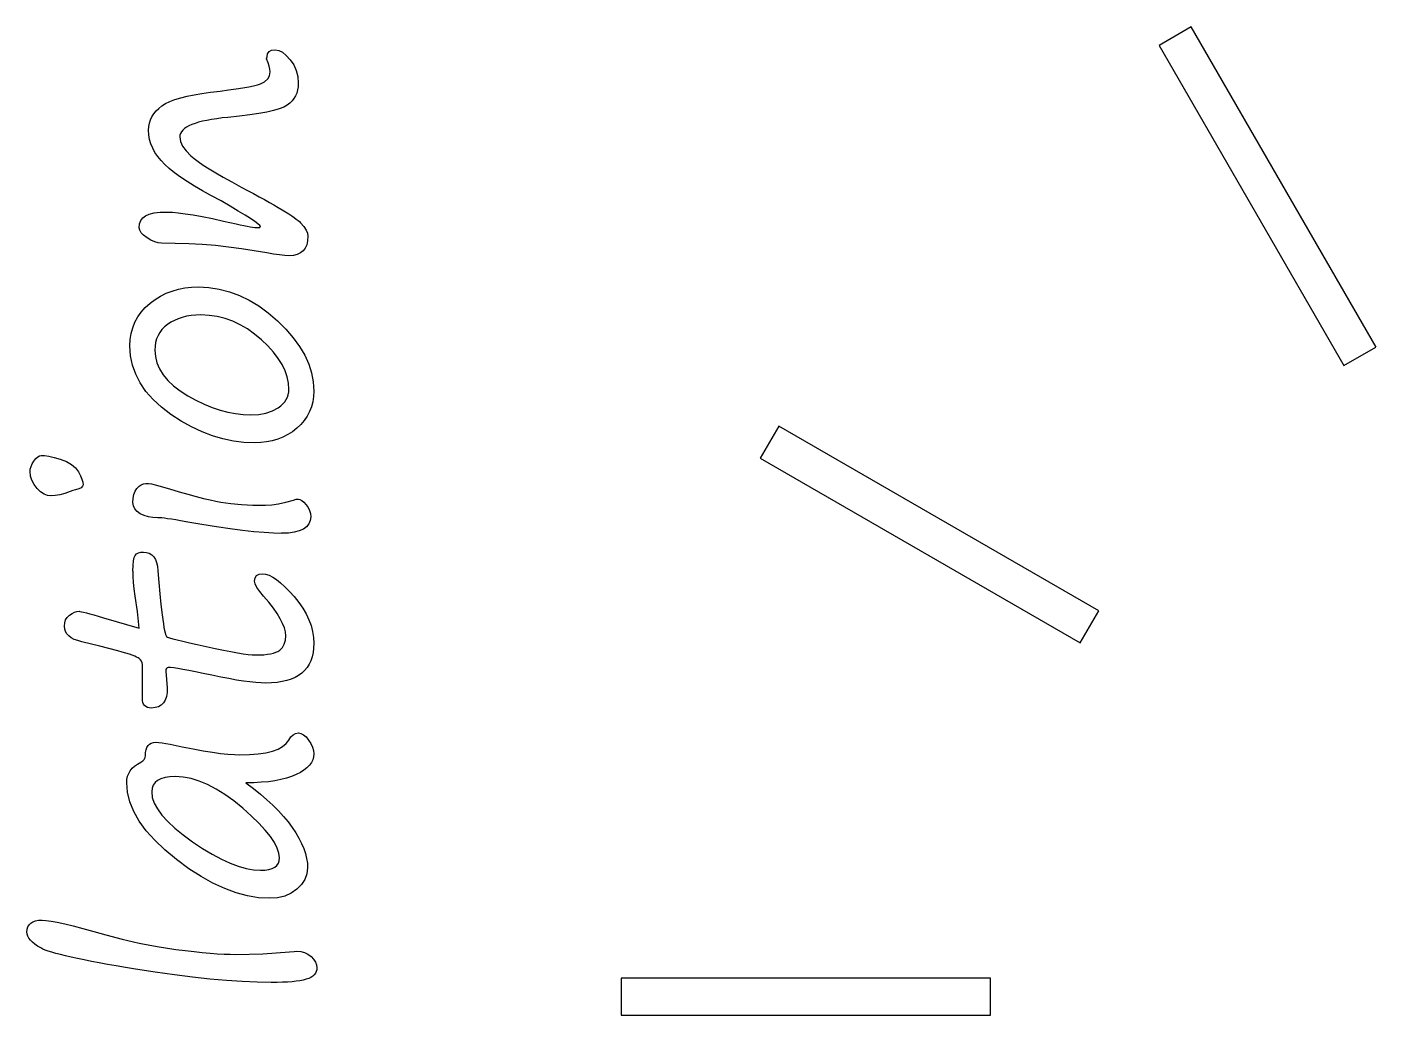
# Model space of a CAD drawing. Extents: x -1 to 126, y -65 to 138.
# Drawn here: x 95.51 to 107.2, y 25 to 33.55 of the extents above; entities that cross this region are included whole.
import ezdxf

# ---------------------------------------------------------------- set-up
doc = ezdxf.new("R2010")
doc.units = 0

msp = doc.modelspace()

# ---------------------------------------------------------------- linework, layer by layer
for p, q in [((105.597, 33.5524), (105.32014, 33.39238)), ((107.198, 30.781), (105.5978, 33.55242)), ((97.5935, 33.2927), (97.597705, 33.319709)), ((97.597705, 33.319709), (97.611195, 33.339126)), ((97.611195, 33.339126), (97.632701, 33.350527)), ((97.632701, 33.350527), (97.663502, 33.354337)), ((97.6635, 33.3543), (97.694722, 33.348825)), ((97.694722, 33.348825), (97.727212, 33.333218)), ((97.727212, 33.333218), (97.760124, 33.306633)), ((97.760124, 33.306633), (97.794301, 33.269501)), ((105.32, 33.3924), (106.91992, 30.62098)), ((97.5889, 33.2754), (97.592287, 33.285532)), ((97.602918, 33.242945), (97.589004, 33.275434)), ((97.592287, 33.285532), (97.593416, 33.2927)), ((97.612626, 33.213831), (97.602918, 33.242945)), ((97.618524, 33.186822), (97.612626, 33.213831)), ((97.6205, 33.1632), (97.618524, 33.186822)), ((97.794301, 33.269501), (97.824683, 33.224774)), ((97.824683, 33.224774), (97.846188, 33.175831)), ((97.535268, 33.060288), (97.5724, 33.078858)), ((97.5724, 33.078858), (97.599408, 33.10248)), ((97.599408, 33.10248), (97.615015, 33.130335)), ((97.615015, 33.130335), (97.62049, 33.163245)), ((97.846188, 33.175831), (97.859283, 33.122666)), ((97.859283, 33.122666), (97.863488, 33.064859)), ((96.845373, 32.939591), (96.901067, 32.953505)), ((96.901067, 32.953505), (96.96267, 32.966148)), ((96.96267, 32.966148), (97.02976, 32.97755)), ((97.02976, 32.97755), (97.103177, 32.987682)), ((97.1032, 32.9877), (97.185902, 32.997832)), ((97.185902, 32.997832), (97.260584, 33.00754)), ((97.260584, 33.00754), (97.32683, 33.016825)), ((97.32683, 33.016825), (97.385058, 33.02611)), ((97.385058, 33.02611), (97.434845, 33.034972)), ((97.434845, 33.034972), (97.476619, 33.043834)), ((97.476619, 33.043834), (97.509952, 33.052272)), ((97.509952, 33.052272), (97.535268, 33.060288)), ((97.839455, 32.956465), (97.825964, 32.933689)), ((97.85001, 32.980933), (97.839455, 32.956465)), ((97.857602, 33.007095), (97.85001, 32.980933)), ((97.861807, 33.035366), (97.857602, 33.007095)), ((97.8635, 33.0649), (97.861807, 33.035366)), ((96.632296, 32.825687), (96.655494, 32.848039)), ((96.655494, 32.848039), (96.682503, 32.869121)), ((96.682503, 32.869121), (96.714572, 32.888961)), ((96.714572, 32.888961), (96.752124, 32.907108)), ((96.752124, 32.907108), (96.796004, 32.923985)), ((96.796004, 32.923985), (96.845373, 32.939591)), ((97.699385, 32.843802), (97.650439, 32.829465)), ((97.738205, 32.859409), (97.699385, 32.843802)), ((97.767319, 32.875439), (97.738205, 32.859409)), ((97.789671, 32.893162), (97.767319, 32.875439)), ((97.809511, 32.912579), (97.789671, 32.893162)), ((97.825964, 32.933689), (97.809511, 32.912579)), ((96.568993, 32.690246), (96.574468, 32.720201)), ((96.574468, 32.720201), (96.58333, 32.748894)), ((96.58333, 32.748894), (96.596002, 32.775903)), ((96.596002, 32.775903), (96.612456, 32.801641)), ((96.612456, 32.801641), (96.632296, 32.825687)), ((96.969446, 32.717704), (96.942014, 32.707572)), ((97.000668, 32.727413), (96.969446, 32.717704)), ((97.034846, 32.736274), (97.000668, 32.727413)), ((97.072398, 32.74429), (97.034846, 32.736274)), ((97.113326, 32.751881), (97.072398, 32.74429)), ((97.157209, 32.758626), (97.113326, 32.751881)), ((97.204467, 32.764525), (97.157209, 32.758626)), ((97.2551, 32.77), (97.204467, 32.764525)), ((97.354239, 32.780076), (97.255083, 32.769944)), ((97.443269, 32.791054), (97.354239, 32.780076)), ((97.522169, 32.802879), (97.443269, 32.791054)), ((97.591367, 32.815975), (97.522169, 32.802879)), ((97.650439, 32.829465), (97.591367, 32.815975)), ((96.5673, 32.6586), (96.568993, 32.690246)), ((96.56946, 32.618451), (96.567485, 32.658538)), ((96.576206, 32.579211), (96.56946, 32.618451)), ((96.839088, 32.616415), (96.837394, 32.600385)), ((96.8374, 32.6003), (96.843298, 32.561904)), ((96.843716, 32.631175), (96.839088, 32.616415)), ((96.852155, 32.645935), (96.843716, 32.631175)), ((96.863557, 32.659425), (96.852155, 32.645935)), ((96.878317, 32.672521), (96.863557, 32.659425)), ((96.89604, 32.684769), (96.878317, 32.672521)), ((96.917122, 32.696594), (96.89604, 32.684769)), ((96.942014, 32.707572), (96.917122, 32.696594)), ((96.587184, 32.540394), (96.576206, 32.579211)), ((96.602791, 32.502842), (96.587184, 32.540394)), ((96.622208, 32.466133), (96.602791, 32.502842)), ((96.843298, 32.561904), (96.861445, 32.521817)), ((96.861445, 32.521817), (96.891824, 32.480045)), ((96.646676, 32.430266), (96.622208, 32.466133)), ((96.675367, 32.395245), (96.646676, 32.430266)), ((96.70828, 32.361068), (96.675367, 32.395245)), ((96.891824, 32.480045), (96.934019, 32.436586)), ((96.934019, 32.436586), (96.961874, 32.412964)), ((96.961874, 32.412964), (96.997739, 32.386802)), ((96.997739, 32.386802), (97.040775, 32.357267)), ((96.746676, 32.32647), (96.70828, 32.361068)), ((96.791402, 32.290605), (96.746676, 32.32647)), ((96.84288, 32.253473), (96.791402, 32.290605)), ((96.900684, 32.215077), (96.84288, 32.253473)), ((97.040775, 32.357267), (97.090988, 32.325198)), ((97.090988, 32.325198), (97.149213, 32.289757)), ((97.149213, 32.289757), (97.214615, 32.251781)), ((97.214615, 32.251781), (97.287612, 32.210853)), ((96.964396, 32.174993), (96.900684, 32.215077)), ((97.034861, 32.133221), (96.964396, 32.174993)), ((97.112077, 32.090606), (97.034861, 32.133221)), ((97.287612, 32.210853), (97.3682, 32.166971)), ((97.3682, 32.167), (97.423476, 32.137886)), ((97.423476, 32.137886), (97.475374, 32.110031)), ((97.1952, 32.0463), (97.112077, 32.090606)), ((97.274952, 31.999911), (97.195208, 32.046323)), ((97.475374, 32.110031), (97.52432, 32.083022)), ((97.52432, 32.083022), (97.570311, 32.05813)), ((97.570311, 32.05813), (97.613349, 32.034085)), ((97.613349, 32.034085), (97.65301, 32.01131)), ((96.499818, 31.877091), (96.516695, 31.900713)), ((96.516695, 31.900713), (96.540317, 31.91886)), ((96.540317, 31.91886), (96.572386, 31.93235)), ((96.572386, 31.93235), (96.615422, 31.942482)), ((96.615422, 31.942482), (96.668587, 31.947957)), ((96.668587, 31.947957), (96.732302, 31.949933)), ((96.7323, 31.9501), (96.773228, 31.948407)), ((96.773228, 31.948407), (96.823438, 31.943778)), ((96.823438, 31.943778), (96.882933, 31.935763)), ((96.882933, 31.935763), (96.952552, 31.924785)), ((96.952552, 31.924785), (97.031035, 31.910448)), ((97.031035, 31.910448), (97.119641, 31.893148)), ((97.34415, 31.958981), (97.274952, 31.999911)), ((97.402802, 31.923539), (97.34415, 31.958981)), ((97.45048, 31.893161), (97.402802, 31.923539)), ((97.65301, 32.01131), (97.690142, 31.990228)), ((97.690142, 31.990228), (97.723896, 31.969964)), ((97.723896, 31.969964), (97.754277, 31.951394)), ((97.754277, 31.951394), (97.782132, 31.934094)), ((97.782132, 31.934094), (97.806601, 31.918063)), ((97.806601, 31.918063), (97.828134, 31.903303)), ((97.828134, 31.903303), (97.846705, 31.889813)), ((96.490517, 31.792763), (96.486284, 31.813845)), ((96.4863, 31.8138), (96.489687, 31.847977)), ((96.489687, 31.847977), (96.499818, 31.877091)), ((96.503584, 31.771229), (96.490517, 31.792763)), ((97.119641, 31.893148), (97.21753, 31.872461)), ((97.21753, 31.872461), (97.324704, 31.848839)), ((97.3247, 31.8489), (97.360144, 31.840885)), ((97.360144, 31.840885), (97.39221, 31.83414)), ((97.39221, 31.83414), (97.420481, 31.828241)), ((97.420481, 31.828241), (97.445796, 31.823613)), ((97.445796, 31.823613), (97.467724, 31.819803)), ((97.488033, 31.868692), (97.45048, 31.893161)), ((97.467724, 31.819803), (97.486295, 31.817263)), ((97.486295, 31.817263), (97.501055, 31.81557)), ((97.514618, 31.849275), (97.488033, 31.868692)), ((97.501055, 31.81557), (97.51288, 31.815287)), ((97.5129, 31.8151), (97.523032, 31.815947)), ((97.530225, 31.834938), (97.514618, 31.849275)), ((97.523032, 31.815947), (97.5302, 31.817922)), ((97.5302, 31.817922), (97.534405, 31.821309)), ((97.5357, 31.8265), (97.530225, 31.834938)), ((97.534405, 31.821309), (97.535534, 31.826361)), ((97.846705, 31.889813), (97.862312, 31.877988)), ((97.862312, 31.877988), (97.874532, 31.86701)), ((97.874532, 31.86701), (97.883817, 31.857724)), ((97.883817, 31.857724), (97.911249, 31.824391)), ((97.911249, 31.824391), (97.931089, 31.79401)), ((97.931089, 31.79401), (97.942914, 31.766578)), ((96.524694, 31.748877), (96.503584, 31.771229)), ((96.554652, 31.726102), (96.524694, 31.748877)), ((96.587985, 31.705839), (96.554652, 31.726102)), ((96.620051, 31.691502), (96.587985, 31.705839)), ((96.650009, 31.683063), (96.620051, 31.691502)), ((96.6787, 31.6801), (96.650009, 31.683063)), ((96.798617, 31.678768), (96.678786, 31.679897)), ((96.91634, 31.674986), (96.798617, 31.678768)), ((97.032796, 31.668241), (96.91634, 31.674986)), ((97.147562, 31.659379), (97.032796, 31.668241)), ((97.936568, 31.667839), (97.923925, 31.638304)), ((97.94416, 31.702439), (97.936568, 31.667839)), ((97.942914, 31.766578), (97.946724, 31.742109)), ((97.9467, 31.7421), (97.94416, 31.702439)), ((97.260643, 31.647554), (97.147562, 31.659379)), ((97.372457, 31.633217), (97.260643, 31.647554)), ((97.482162, 31.615917), (97.372457, 31.633217)), ((97.5906, 31.5965), (97.482162, 31.615917)), ((97.6496, 31.586014), (97.590528, 31.596569)), ((97.7015, 31.578422), (97.6496, 31.586014)), ((97.746647, 31.573793), (97.7015, 31.578422)), ((97.7842, 31.5721), (97.746647, 31.573793)), ((97.822243, 31.574607), (97.78427, 31.572067)), ((97.855156, 31.582622), (97.822243, 31.574607)), ((97.883426, 31.596112), (97.855156, 31.582622)), ((97.906201, 31.614682), (97.883426, 31.596112)), ((97.923925, 31.638304), (97.906201, 31.614682)), ((96.624711, 31.193554), (96.671545, 31.222244)), ((96.671545, 31.222244), (96.720912, 31.246713)), ((96.720912, 31.246713), (96.771966, 31.266553)), ((96.771966, 31.266553), (96.825131, 31.28216)), ((96.825131, 31.28216), (96.880407, 31.293139)), ((96.880407, 31.293139), (96.937791, 31.299884)), ((96.937791, 31.299884), (96.997283, 31.301859)), ((96.9973, 31.302), (97.088861, 31.297343)), ((97.088861, 31.297343), (97.178735, 31.283853)), ((97.178735, 31.283853), (97.266921, 31.260655)), ((97.266921, 31.260655), (97.353419, 31.229009)), ((97.353419, 31.229009), (97.438227, 31.187658)), ((96.473654, 31.041653), (96.503612, 31.083848)), ((96.503612, 31.083848), (96.539056, 31.123509)), ((96.539056, 31.123509), (96.579984, 31.160218)), ((96.579984, 31.160218), (96.624711, 31.193554)), ((97.438227, 31.187658), (97.521349, 31.137448)), ((97.521349, 31.137448), (97.602785, 31.077955)), ((96.429769, 30.949248), (96.449186, 30.996927)), ((96.449186, 30.996927), (96.473654, 31.041653)), ((96.731891, 30.976873), (96.706153, 30.95534)), ((96.760585, 30.99629), (96.731891, 30.976873)), ((96.791387, 31.012744), (96.760585, 30.99629)), ((96.824296, 31.027081), (96.791387, 31.012744)), ((96.859317, 31.038482), (96.824296, 31.027081)), ((96.896449, 31.047768), (96.859317, 31.038482)), ((96.935689, 31.054089), (96.896449, 31.047768)), ((96.977041, 31.057871), (96.935689, 31.054089)), ((97.0205, 31.059), (96.977041, 31.057871)), ((97.091756, 31.055612), (97.02045, 31.058999)), ((97.161801, 31.045481), (97.091756, 31.055612)), ((97.229732, 31.028604), (97.161801, 31.045481)), ((97.296398, 31.005405), (97.229732, 31.028604)), ((97.360956, 30.975027), (97.296398, 31.005405)), ((97.424248, 30.938318), (97.360956, 30.975027)), ((97.602785, 31.077955), (97.682532, 31.009178)), ((97.682532, 31.009178), (97.756793, 30.935761)), ((96.4053, 30.7906), (96.40784, 30.846297)), ((96.40784, 30.846297), (96.416278, 30.899038)), ((96.416278, 30.899038), (96.429769, 30.949248)), ((96.636952, 30.85197), (96.62809, 30.821592)), ((96.6492, 30.880664), (96.636952, 30.85197)), ((96.664384, 30.907249), (96.6492, 30.880664)), ((96.683377, 30.932141), (96.664384, 30.907249)), ((96.706153, 30.95534), (96.683377, 30.932141)), ((97.485851, 30.894435), (97.424248, 30.938318)), ((97.545767, 30.844225), (97.485851, 30.894435)), ((97.756793, 30.935761), (97.820928, 30.861499)), ((97.820928, 30.861499), (97.874937, 30.786395)), ((96.41083, 30.705844), (96.405355, 30.790654)), ((96.623039, 30.789523), (96.621345, 30.755769)), ((96.6214, 30.7556), (96.626028, 30.69906)), ((96.62809, 30.821592), (96.623039, 30.789523)), ((97.60104, 30.79064), (97.545767, 30.844225)), ((97.649142, 30.737051), (97.60104, 30.79064)), ((97.69007, 30.683466), (97.649142, 30.737051)), ((97.874937, 30.786395), (97.919663, 30.710866)), ((106.92, 30.621), (107.197142, 30.78102)), ((96.427707, 30.624408), (96.41083, 30.705844)), ((96.455562, 30.545928), (96.427707, 30.624408)), ((96.626028, 30.69906), (96.639124, 30.644627)), ((96.639124, 30.644627), (96.661476, 30.591886)), ((97.723403, 30.630301), (97.69007, 30.683466)), ((97.749141, 30.576715), (97.723403, 30.630301)), ((97.919663, 30.710866), (97.954261, 30.634074)), ((97.954261, 30.634074), (97.97873, 30.556858)), ((96.494382, 30.4704), (96.455562, 30.545928)), ((96.661476, 30.591886), (96.692698, 30.541676)), ((96.692698, 30.541676), (96.732782, 30.493153)), ((97.767712, 30.52355), (97.749141, 30.576715)), ((97.77869, 30.469965), (97.767712, 30.52355)), ((97.97873, 30.556858), (97.99349, 30.479221)), ((96.544592, 30.397826), (96.494382, 30.4704)), ((96.605775, 30.328205), (96.544592, 30.397826)), ((96.732782, 30.493153), (96.782151, 30.446739)), ((96.782151, 30.446739), (96.839956, 30.402013)), ((96.839956, 30.402013), (96.907045, 30.359818)), ((97.77662, 30.3692), (97.781249, 30.392399)), ((97.7825, 30.4168), (97.77869, 30.469965)), ((97.781249, 30.392399), (97.782377, 30.416868)), ((97.99349, 30.479221), (97.998542, 30.400318)), ((97.9986, 30.4003), (97.996624, 30.352621)), ((96.677925, 30.261962), (96.605775, 30.328205)), ((96.761471, 30.198671), (96.677925, 30.261962)), ((96.907045, 30.359818), (96.977931, 30.321001)), ((96.977931, 30.321001), (97.048393, 30.287668)), ((97.048393, 30.287668), (97.117591, 30.259397)), ((97.689696, 30.255691), (97.711624, 30.271298)), ((97.711624, 30.271298), (97.730195, 30.288598)), ((97.730195, 30.288598), (97.746225, 30.306745)), ((97.746225, 30.306745), (97.75932, 30.326585)), ((97.75932, 30.326585), (97.769452, 30.347272)), ((97.769452, 30.347272), (97.77662, 30.3692)), ((97.978054, 30.263592), (97.961601, 30.22224)), ((97.989456, 30.307051), (97.978054, 30.263592)), ((97.996624, 30.352621), (97.989456, 30.307051)), ((96.850922, 30.140863), (96.761471, 30.198671)), ((97.117591, 30.259397), (97.185948, 30.236199)), ((97.185948, 30.236199), (97.253459, 30.218052)), ((97.253459, 30.218052), (97.320546, 30.204957)), ((97.320546, 30.204957), (97.386368, 30.197365)), ((97.386368, 30.197365), (97.451347, 30.194825)), ((97.4513, 30.1949), (97.520921, 30.19871)), ((97.520921, 30.19871), (97.583789, 30.210112)), ((97.583789, 30.210112), (97.64033, 30.229105)), ((97.64033, 30.229105), (97.689696, 30.255691)), ((97.915599, 30.146292), (97.885217, 30.111271)), ((97.940914, 30.183), (97.915599, 30.146292)), ((97.961601, 30.22224), (97.940914, 30.183)), ((96.940375, 30.090653), (96.850922, 30.140863)), ((97.030248, 30.048461), (96.940375, 30.090653)), ((97.120542, 30.013437), (97.030248, 30.048461)), ((97.812644, 30.048824), (97.77256, 30.023085)), ((97.850617, 30.078361), (97.812644, 30.048824)), ((97.885217, 30.111271), (97.850617, 30.078361)), ((102.025, 30.0972), (101.86498, 29.820058)), ((104.796, 28.497), (102.02458, 30.0972)), ((97.21126, 29.986429), (97.120542, 30.013437)), ((97.302398, 29.967435), (97.21126, 29.986429)), ((97.393539, 29.95561), (97.302398, 29.967435)), ((97.4851, 29.9518), (97.393539, 29.95561)), ((97.538383, 29.953912), (97.485218, 29.951937)), ((97.589858, 29.959811), (97.538383, 29.953912)), ((97.638804, 29.969519), (97.589858, 29.959811)), ((97.685638, 29.983433), (97.638804, 29.969519)), ((97.729944, 30.001156), (97.685638, 29.983433)), ((97.77256, 30.023085), (97.729944, 30.001156)), ((95.559629, 29.769491), (95.573966, 29.793959)), ((95.573966, 29.793959), (95.59042, 29.815888)), ((95.59042, 29.815888), (95.606873, 29.831495)), ((95.606873, 29.831495), (95.62248, 29.84078)), ((95.62248, 29.84078), (95.638087, 29.843743)), ((95.6382, 29.8438), (95.666894, 29.841824)), ((95.666894, 29.841824), (95.703602, 29.835503)), ((95.703602, 29.835503), (95.74917, 29.824524)), ((95.74917, 29.824524), (95.802758, 29.809764)), ((95.802758, 29.809764), (95.856343, 29.790347)), ((101.865, 29.8201), (104.63642, 28.2199)), ((95.544967, 29.664861), (95.541186, 29.704101)), ((95.5412, 29.7041), (95.543176, 29.724787)), ((95.543176, 29.724787), (95.549497, 29.746716)), ((95.549497, 29.746716), (95.559629, 29.769491)), ((95.856343, 29.790347), (95.900226, 29.765879)), ((95.900226, 29.765879), (95.934824, 29.736765)), ((95.934824, 29.736765), (95.959716, 29.702167)), ((95.959716, 29.702167), (95.977439, 29.667567)), ((95.556369, 29.627729), (95.544967, 29.664861)), ((95.575363, 29.591864), (95.556369, 29.627729)), ((95.601948, 29.558111), (95.575363, 29.591864)), ((95.983846, 29.564085), (95.96316, 29.55353)), ((95.977439, 29.667567), (95.990111, 29.637185)), ((95.996095, 29.57591), (95.983846, 29.564085)), ((95.990111, 29.637185), (95.997703, 29.611023)), ((96.0003, 29.5894), (95.996095, 29.57591)), ((95.997703, 29.611023), (96.000243, 29.58949)), ((96.466759, 29.55647), (96.484906, 29.575887)), ((96.484906, 29.575887), (96.5039, 29.5898)), ((96.5039, 29.5898), (96.52374, 29.597815)), ((96.52374, 29.597815), (96.544399, 29.600779)), ((96.5446, 29.6008), (96.567799, 29.599671)), ((96.567799, 29.599671), (96.593961, 29.595889)), ((96.593961, 29.595889), (96.623919, 29.589144)), ((96.623919, 29.589144), (96.656828, 29.579859)), ((96.6568, 29.5797), (96.747097, 29.552691)), ((95.632326, 29.529417), (95.601948, 29.558111)), ((95.662708, 29.509154), (95.632326, 29.529417)), ((95.692666, 29.496905), (95.662708, 29.509154)), ((95.7222, 29.4927), (95.692666, 29.496905)), ((95.758863, 29.4953), (95.722154, 29.49276)), ((95.798947, 29.502045), (95.758863, 29.4953)), ((95.841986, 29.51387), (95.798947, 29.502045)), ((95.8884, 29.5299), (95.841986, 29.51387)), ((95.912495, 29.538778), (95.888449, 29.529916)), ((95.934, 29.5451), (95.912495, 29.538778)), ((95.96316, 29.55353), (95.934046, 29.545091)), ((96.4323, 29.4358), (96.434276, 29.472085)), ((96.434276, 29.472085), (96.441021, 29.504154)), ((96.441021, 29.504154), (96.451576, 29.532424)), ((96.451576, 29.532424), (96.466759, 29.55647)), ((96.747097, 29.552691), (96.831061, 29.528223)), ((96.831061, 29.528223), (96.908277, 29.506689)), ((96.908277, 29.506689), (96.978742, 29.487696)), ((96.978742, 29.487696), (97.042454, 29.471242)), ((97.042454, 29.471242), (97.099417, 29.457752)), ((97.099417, 29.457752), (97.150048, 29.446774)), ((97.150048, 29.446774), (97.193931, 29.438759)), ((97.756413, 29.437439), (97.822236, 29.457279)), ((97.8222, 29.4573), (97.845822, 29.463622)), ((97.845822, 29.463622), (97.864815, 29.465597)), ((97.8648, 29.4657), (97.878714, 29.462737)), ((97.878714, 29.462737), (97.89432, 29.453452)), ((97.89432, 29.453452), (97.911621, 29.438268)), ((96.436138, 29.40609), (96.432356, 29.435627)), ((96.448386, 29.379928), (96.436138, 29.40609)), ((96.467803, 29.357153), (96.448386, 29.379928)), ((96.495659, 29.338159), (96.467803, 29.357153)), ((96.528992, 29.322976), (96.495659, 29.338159)), ((97.193931, 29.438759), (97.278741, 29.426934)), ((97.278741, 29.426934), (97.371146, 29.418495)), ((97.371146, 29.418495), (97.471569, 29.413443)), ((97.471569, 29.413443), (97.579163, 29.41175)), ((97.5792, 29.4117), (97.634896, 29.414663)), ((97.634896, 29.414663), (97.693966, 29.423102)), ((97.693966, 29.423102), (97.756413, 29.437439)), ((97.911621, 29.438268), (97.931037, 29.416735)), ((97.931037, 29.416735), (97.948761, 29.391843)), ((97.948761, 29.391843), (97.961404, 29.366104)), ((97.961404, 29.366104), (97.968996, 29.339942)), ((97.968996, 29.339942), (97.971536, 29.31251)), ((96.5657, 29.312421), (96.528992, 29.322976)), ((96.605361, 29.305676), (96.5657, 29.312421)), ((96.6484, 29.3037), (96.605361, 29.305676)), ((96.662281, 29.303277), (96.648367, 29.303559)), ((96.680851, 29.301584), (96.662281, 29.303277)), ((96.70405, 29.29862), (96.680851, 29.301584)), ((96.731905, 29.295234), (96.70405, 29.29862)), ((96.764818, 29.290182), (96.731905, 29.295234)), ((96.80237, 29.284284), (96.764818, 29.290182)), ((96.844565, 29.277115), (96.80237, 29.284284)), ((96.8914, 29.2691), (96.844565, 29.277115)), ((97.028105, 29.245521), (96.891397, 29.269143)), ((97.155108, 29.225257), (97.028105, 29.245521)), ((97.272831, 29.207957), (97.155108, 29.225257)), ((97.936125, 29.224837), (97.908269, 29.204574)), ((97.955965, 29.249729), (97.936125, 29.224837)), ((97.96779, 29.278843), (97.955965, 29.249729)), ((97.9716, 29.3126), (97.96779, 29.278843)), ((97.381269, 29.194044), (97.272831, 29.207957)), ((97.479581, 29.182642), (97.381269, 29.194044)), ((97.568611, 29.17505), (97.479581, 29.182642)), ((97.648358, 29.170393), (97.568611, 29.17505)), ((97.7184, 29.1687), (97.648358, 29.170393)), ((97.777888, 29.17082), (97.718396, 29.168845)), ((97.829366, 29.177565), (97.777888, 29.17082)), ((97.872825, 29.188967), (97.829366, 29.177565)), ((97.908269, 29.204574), (97.872825, 29.188967)), ((96.443137, 28.958544), (96.451999, 28.977961)), ((96.451999, 28.977961), (96.463824, 28.990604)), ((96.463824, 28.990604), (96.479854, 28.999466)), ((96.479854, 28.999466), (96.499271, 29.004941)), ((96.499271, 29.004941), (96.52247, 29.006634)), ((96.5226, 29.0067), (96.550032, 29.00416)), ((96.550032, 29.00416), (96.573654, 28.996568)), ((96.573654, 28.996568), (96.594341, 28.983896)), ((96.594341, 28.983896), (96.612064, 28.966173)), ((96.4323, 28.8404), (96.433429, 28.889766)), ((96.433429, 28.889766), (96.437239, 28.92943)), ((96.437239, 28.92943), (96.443137, 28.958544)), ((96.612064, 28.966173), (96.625978, 28.943398)), ((96.625978, 28.943398), (96.636533, 28.915966)), ((96.636533, 28.915966), (96.644125, 28.883053)), ((96.644125, 28.883053), (96.64833, 28.84508)), ((96.4336, 28.794898), (96.432471, 28.840468)), ((96.436986, 28.743844), (96.4336, 28.794898)), ((96.442885, 28.687727), (96.436986, 28.743844)), ((96.6484, 28.8451), (96.655568, 28.743413)), ((96.655568, 28.743413), (96.664007, 28.645942)), ((97.4855, 28.756), (97.489705, 28.783009)), ((97.490594, 28.730683), (97.485542, 28.755999)), ((97.489705, 28.783009), (97.502349, 28.802425)), ((97.502349, 28.802425), (97.523882, 28.813827)), ((97.523882, 28.813827), (97.55342, 28.817637)), ((97.5534, 28.8176), (97.581255, 28.814637)), ((97.581255, 28.814637), (97.610793, 28.805352)), ((97.610793, 28.805352), (97.642438, 28.789745)), ((97.642438, 28.789745), (97.675771, 28.768211)), ((97.675771, 28.768211), (97.711213, 28.740779)), ((96.4509, 28.6257), (96.442885, 28.687727)), ((96.47027, 28.491459), (96.450853, 28.625636)), ((96.664007, 28.645942), (96.673292, 28.552273)), ((97.505354, 28.700305), (97.490594, 28.730683)), ((97.529823, 28.665284), (97.505354, 28.700305)), ((97.564, 28.6252), (97.529823, 28.665284)), ((97.711213, 28.740779), (97.748765, 28.706602)), ((97.748765, 28.706602), (97.788005, 28.666518)), ((97.788005, 28.666518), (97.829357, 28.620527)), ((96.673292, 28.552273), (96.68427, 28.462822)), ((97.608643, 28.57165), (97.563917, 28.625238)), ((97.647883, 28.52144), (97.608643, 28.57165)), ((97.680796, 28.473761), (97.647883, 28.52144)), ((97.829357, 28.620527), (97.86902, 28.571161)), ((97.86902, 28.571161), (97.903197, 28.521371)), ((97.903197, 28.521371), (97.932311, 28.471582)), ((95.8382, 28.3641), (95.841163, 28.393214)), ((95.841163, 28.393214), (95.849178, 28.418529)), ((95.849178, 28.418529), (95.863092, 28.440881)), ((95.863092, 28.440881), (95.882509, 28.459452)), ((95.882509, 28.459452), (95.904437, 28.474212)), ((95.904437, 28.474212), (95.925519, 28.48519)), ((95.925519, 28.48519), (95.945783, 28.491512)), ((95.945783, 28.491512), (95.9652, 28.493487)), ((95.9652, 28.4936), (95.973215, 28.492753)), ((95.973215, 28.492753), (95.98631, 28.490213)), ((95.98631, 28.490213), (96.004457, 28.485557)), ((96.004457, 28.485557), (96.028502, 28.479658)), ((96.028502, 28.479658), (96.057193, 28.471643)), ((96.057193, 28.471643), (96.091793, 28.462358)), ((96.091793, 28.462358), (96.131454, 28.450956)), ((96.131454, 28.450956), (96.176181, 28.437889)), ((96.1762, 28.438), (96.486362, 28.347971)), ((96.4863, 28.348), (96.47027, 28.491459)), ((96.68427, 28.462822), (96.689745, 28.421892)), ((96.689745, 28.421892), (96.695221, 28.385606)), ((97.707804, 28.429458), (97.680796, 28.473761)), ((97.728491, 28.388107), (97.707804, 28.429458)), ((97.932311, 28.471582), (97.956357, 28.420948)), ((97.956357, 28.420948), (97.974927, 28.370318)), ((104.636, 28.2199), (104.79602, 28.497042)), ((95.840791, 28.340023), (95.838251, 28.364068)), ((95.847959, 28.318094), (95.840791, 28.340023)), ((95.859785, 28.298254), (95.847959, 28.318094)), ((95.876238, 28.280531), (95.859785, 28.298254)), ((95.897772, 28.264924), (95.876238, 28.280531)), ((96.695221, 28.385606), (96.700696, 28.354805)), ((96.700696, 28.354805), (96.705352, 28.328643)), ((96.705352, 28.328643), (96.709981, 28.307956)), ((96.709981, 28.307956), (96.714637, 28.291925)), ((96.714637, 28.291925), (96.718843, 28.280947)), ((96.718843, 28.280947), (96.722624, 28.275049)), ((96.722624, 28.275049), (96.731486, 28.270843)), ((97.743675, 28.34971), (97.728491, 28.388107)), ((97.752537, 28.314689), (97.743675, 28.34971)), ((97.752144, 28.242915), (97.755531, 28.282155)), ((97.7555, 28.2822), (97.752537, 28.314689)), ((97.974927, 28.370318), (97.987994, 28.319684)), ((97.987994, 28.319684), (97.996009, 28.268207)), ((95.923934, 28.25101), (95.897772, 28.264924)), ((95.954735, 28.239608), (95.923934, 28.25101)), ((95.9906, 28.2299), (95.954735, 28.239608)), ((96.144941, 28.193131), (95.990509, 28.22984)), ((96.301058, 28.15178), (96.144941, 28.193131)), ((96.731486, 28.270843), (96.749633, 28.264522)), ((96.749633, 28.264522), (96.777903, 28.256507)), ((96.777903, 28.256507), (96.815876, 28.246798)), ((96.815876, 28.246798), (96.863555, 28.234973)), ((96.863555, 28.234973), (96.921362, 28.221483)), ((96.921362, 28.221483), (96.988449, 28.205876)), ((96.988449, 28.205876), (97.065665, 28.188576)), ((97.065665, 28.188576), (97.144146, 28.171276)), ((97.144146, 28.171276), (97.215455, 28.156515)), ((97.702784, 28.156846), (97.725982, 28.180468)), ((97.725982, 28.180468), (97.742436, 28.209158)), ((97.742436, 28.209158), (97.752144, 28.242915)), ((97.996907, 28.175028), (97.992278, 28.136209)), ((97.996009, 28.268207), (97.998549, 28.21673)), ((97.9986, 28.2168), (97.996907, 28.175028)), ((96.33819, 28.141225), (96.301058, 28.15178)), ((96.371523, 28.131093), (96.33819, 28.141225)), ((96.400637, 28.121808), (96.371523, 28.131093)), ((96.425952, 28.113369), (96.400637, 28.121808)), ((96.447062, 28.105354), (96.425952, 28.113369)), ((96.463939, 28.097763), (96.447062, 28.105354)), ((96.477006, 28.091017), (96.463939, 28.097763)), ((96.485868, 28.085119), (96.477006, 28.091017)), ((96.497693, 28.073294), (96.485868, 28.085119)), ((96.506555, 28.06065), (96.497693, 28.073294)), ((96.511607, 28.046737), (96.506555, 28.06065)), ((96.5133, 28.0324), (96.511607, 28.046737)), ((97.215455, 28.156515), (97.279166, 28.144267)), ((97.279166, 28.144267), (97.33613, 28.133712)), ((97.33613, 28.133712), (97.385919, 28.125697)), ((97.385919, 28.125697), (97.428535, 28.120222)), ((97.428535, 28.120222), (97.463556, 28.116835)), ((97.463556, 28.116835), (97.491826, 28.115706)), ((97.4918, 28.1155), (97.529773, 28.116347)), ((97.529773, 28.116347), (97.564373, 28.11804)), ((97.564373, 28.11804), (97.596019, 28.121427)), ((97.596019, 28.121427), (97.623874, 28.126055)), ((97.623874, 28.126055), (97.648766, 28.13153)), ((97.648766, 28.13153), (97.669876, 28.138699)), ((97.669876, 28.138699), (97.688023, 28.147137)), ((97.688023, 28.147137), (97.702784, 28.156846)), ((97.972438, 28.066167), (97.958101, 28.035365)), ((97.98384, 28.099923), (97.972438, 28.066167)), ((97.992278, 28.136209), (97.98384, 28.099923)), ((96.5134, 27.7401), (96.5134, 28.0325)), ((96.7164, 27.9746), (96.729382, 27.832078)), ((96.717541, 27.989071), (96.716412, 27.974734)), ((96.721746, 27.999626), (96.717541, 27.989071)), ((96.728492, 28.005524), (96.721746, 27.999626)), ((96.7382, 28.0075), (96.728492, 28.005524)), ((96.758011, 28.006614), (96.738171, 28.007461)), ((96.785443, 28.003228), (96.758011, 28.006614)), ((96.820884, 27.998176), (96.785443, 28.003228)), ((96.863923, 27.991007), (96.820884, 27.998176)), ((96.914977, 27.981299), (96.863923, 27.991007)), ((96.974049, 27.969897), (96.914977, 27.981299)), ((97.040716, 27.956407), (96.974049, 27.969897)), ((97.1154, 27.9408), (97.040716, 27.956407)), ((97.191827, 27.924683), (97.115455, 27.940713)), ((97.263134, 27.910769), (97.191827, 27.924683)), ((97.86652, 27.938317), (97.835718, 27.921017)), ((97.894375, 27.958581), (97.86652, 27.938317)), ((97.918844, 27.981356), (97.894375, 27.958581)), ((97.939954, 28.007095), (97.918844, 27.981356)), ((97.958101, 28.035365), (97.939954, 28.007095)), ((96.7294, 27.832), (96.727424, 27.791072)), ((97.328956, 27.898944), (97.263134, 27.910769)), ((97.389716, 27.889659), (97.328956, 27.898944)), ((97.445412, 27.882067), (97.389716, 27.889659)), ((97.496046, 27.876592), (97.445412, 27.882067)), ((97.541616, 27.873629), (97.496046, 27.876592)), ((97.5817, 27.8725), (97.541616, 27.873629)), ((97.632341, 27.873802), (97.58171, 27.872673)), ((97.679599, 27.878007), (97.632341, 27.873802)), ((97.723481, 27.884752), (97.679599, 27.878007)), ((97.763989, 27.894037), (97.723481, 27.884752)), ((97.801541, 27.906257), (97.763989, 27.894037)), ((97.835718, 27.921017), (97.801541, 27.906257)), ((96.514612, 27.720508), (96.513483, 27.739925)), ((96.518394, 27.703208), (96.514612, 27.720508)), ((96.524293, 27.688871), (96.518394, 27.703208)), ((96.695364, 27.700358), (96.675947, 27.681364)), ((96.710124, 27.72525), (96.695364, 27.700358)), ((96.721103, 27.755207), (96.710124, 27.72525)), ((96.727424, 27.791072), (96.721103, 27.755207)), ((96.533154, 27.677469), (96.524293, 27.688871)), ((96.544133, 27.668184), (96.533154, 27.677469)), ((96.557623, 27.661439), (96.544133, 27.668184)), ((96.57323, 27.657629), (96.557623, 27.661439)), ((96.5918, 27.6565), (96.57323, 27.657629)), ((96.624055, 27.659435), (96.591986, 27.656472)), ((96.652325, 27.667451), (96.624055, 27.659435)), ((96.675947, 27.681364), (96.652325, 27.667451)), ((96.562962, 27.331154), (96.575606, 27.343375)), ((96.575606, 27.343375), (96.590789, 27.352236)), ((96.590789, 27.352236), (96.60936, 27.357711)), ((96.60936, 27.357711), (96.630442, 27.359405)), ((96.6306, 27.3594), (96.655069, 27.358553)), ((96.655069, 27.358553), (96.684183, 27.355167)), ((96.684183, 27.355167), (96.717095, 27.350115)), ((96.717095, 27.350115), (96.754224, 27.342523)), ((96.7543, 27.3425), (96.857675, 27.320967)), ((97.728521, 27.322971), (97.758899, 27.349133)), ((97.758899, 27.349133), (97.780856, 27.379091)), ((97.7808, 27.3792), (97.798947, 27.405785)), ((97.798947, 27.405785), (97.818787, 27.425202)), ((97.818787, 27.425202), (97.840716, 27.436604)), ((97.840716, 27.436604), (97.864761, 27.440414)), ((97.8648, 27.4404), (97.887152, 27.43659)), ((97.887152, 27.43659), (97.909081, 27.425188)), ((97.909081, 27.425188), (97.931433, 27.405771)), ((97.931433, 27.405771), (97.953785, 27.378763)), ((97.953785, 27.378763), (97.973201, 27.348384)), ((97.973201, 27.348384), (97.987538, 27.318847)), ((96.530167, 27.210922), (96.537759, 27.226952)), ((96.537759, 27.226952), (96.540299, 27.245522)), ((96.5403, 27.2455), (96.541429, 27.272085)), ((96.541429, 27.272085), (96.545662, 27.295284)), ((96.545662, 27.295284), (96.552831, 27.315124)), ((96.552831, 27.315124), (96.562962, 27.331154)), ((96.857675, 27.320967), (96.953035, 27.30282)), ((96.953035, 27.30282), (97.040377, 27.286789)), ((97.040377, 27.286789), (97.119701, 27.274118)), ((97.119701, 27.274118), (97.191431, 27.263986)), ((97.191431, 27.263986), (97.255145, 27.257241)), ((97.255145, 27.257241), (97.310842, 27.252612)), ((97.310842, 27.252612), (97.358941, 27.251483)), ((97.3589, 27.2514), (97.442443, 27.253376)), ((97.442443, 27.253376), (97.517551, 27.259274)), ((97.517551, 27.259274), (97.583374, 27.269406)), ((97.583374, 27.269406), (97.640758, 27.283319)), ((97.640758, 27.283319), (97.688857, 27.301043)), ((97.688857, 27.301043), (97.728521, 27.322971)), ((97.987538, 27.318847), (97.995553, 27.289312)), ((97.99606, 27.233691), (97.988892, 27.208376)), ((97.995553, 27.289312), (97.998517, 27.260619)), ((97.9986, 27.2607), (97.99606, 27.233691)), ((96.395459, 27.090215), (96.408526, 27.113413)), ((96.408526, 27.113413), (96.425826, 27.134919)), ((96.425826, 27.134919), (96.446513, 27.154335)), ((96.446513, 27.154335), (96.471405, 27.171636)), ((96.471405, 27.171636), (96.499675, 27.187243)), ((96.4998, 27.1873), (96.517523, 27.197855)), ((96.517523, 27.197855), (96.530167, 27.210922)), ((97.912494, 27.11767), (97.881692, 27.098253)), ((97.939079, 27.13878), (97.912494, 27.11767)), ((97.960613, 27.160709), (97.939079, 27.13878)), ((97.977066, 27.183908), (97.960613, 27.160709)), ((97.988892, 27.208376), (97.977066, 27.183908)), ((96.385031, 26.926486), (96.378286, 27.009186)), ((96.3783, 27.0092), (96.380276, 27.038314)), ((96.380276, 27.038314), (96.385751, 27.065323)), ((96.385751, 27.065323), (96.395459, 27.090215)), ((96.62306, 27.011064), (96.60703, 26.988288)), ((96.645412, 27.029634), (96.62306, 27.011064)), ((96.674106, 27.043971), (96.645412, 27.029634)), ((96.70955, 27.054103), (96.674106, 27.043971)), ((96.750898, 27.060424), (96.70955, 27.054103)), ((96.799, 27.0624), (96.750898, 27.060424)), ((96.866501, 27.058154), (96.798991, 27.062359)), ((96.935699, 27.045059), (96.866501, 27.058154)), ((97.006164, 27.023977), (96.935699, 27.045059)), ((97.078314, 26.994019), (97.006164, 27.023977)), ((97.152155, 26.9552), (97.078314, 26.994019)), ((97.4108, 27.0084), (97.475358, 26.959878)), ((97.479162, 27.009664), (97.410805, 27.008535)), ((97.543718, 27.01305), (97.479162, 27.009664)), ((97.604477, 27.018525), (97.543718, 27.01305)), ((97.660594, 27.026117), (97.604477, 27.018525)), ((97.712915, 27.036249), (97.660594, 27.026117)), ((97.761438, 27.048469), (97.712915, 27.036249)), ((97.805744, 27.062806), (97.761438, 27.048469)), ((97.845828, 27.079683), (97.805744, 27.062806)), ((97.881692, 27.098253), (97.845828, 27.079683)), ((96.405295, 26.843364), (96.385031, 26.926486)), ((96.5943, 26.9303), (96.599775, 26.883042)), ((96.597745, 26.96128), (96.594358, 26.930478)), ((96.60703, 26.988288), (96.597745, 26.96128)), ((96.599775, 26.883042), (96.616652, 26.833673)), ((97.227683, 26.907944), (97.152155, 26.9552)), ((97.304896, 26.852248), (97.227683, 26.907944)), ((97.475358, 26.959878), (97.535694, 26.911355)), ((97.535694, 26.911355), (97.592235, 26.86283)), ((96.439051, 26.760664), (96.405295, 26.843364)), ((96.486307, 26.677541), (96.439051, 26.760664)), ((96.616652, 26.833673), (96.644084, 26.782619)), ((96.644084, 26.782619), (96.682904, 26.729454)), ((97.383379, 26.788113), (97.304896, 26.852248)), ((97.458061, 26.721446), (97.383379, 26.788113)), ((97.592235, 26.86283), (97.644135, 26.814308)), ((97.644135, 26.814308), (97.692237, 26.766206)), ((97.692237, 26.766206), (97.735697, 26.718107)), ((96.546646, 26.593998), (96.486307, 26.677541)), ((96.682904, 26.729454), (96.73269, 26.674604)), ((96.73269, 26.674604), (96.793873, 26.61764)), ((97.522619, 26.658576), (97.458061, 26.721446)), ((97.577049, 26.599083), (97.522619, 26.658576)), ((97.735697, 26.718107), (97.775357, 26.670005)), ((97.775357, 26.670005), (97.810802, 26.622326)), ((96.620907, 26.510875), (96.546646, 26.593998)), ((96.793873, 26.61764), (96.865603, 26.558992)), ((96.865603, 26.558992), (96.948726, 26.498232)), ((97.622196, 26.543807), (97.577049, 26.599083)), ((97.656796, 26.49191), (97.622196, 26.543807)), ((97.810802, 26.622326), (97.842024, 26.575068)), ((97.842024, 26.575068), (97.869456, 26.529077)), ((97.869456, 26.529077), (97.892231, 26.48393)), ((96.708249, 26.427332), (96.620907, 26.510875)), ((96.809516, 26.343785), (96.708249, 26.427332)), ((96.948726, 26.498232), (97.035644, 26.440425)), ((97.035644, 26.440425), (97.118344, 26.390635)), ((97.681688, 26.443808), (97.656796, 26.49191)), ((97.696448, 26.399505), (97.681688, 26.443808)), ((97.892231, 26.48393), (97.911225, 26.439624)), ((97.911225, 26.439624), (97.925562, 26.396165)), ((96.916687, 26.265305), (96.809516, 26.343785)), ((97.118344, 26.390635), (97.197671, 26.348443)), ((97.197671, 26.348443), (97.273196, 26.313842)), ((97.273196, 26.313842), (97.344505, 26.286834)), ((97.660622, 26.278785), (97.678345, 26.293969)), ((97.678345, 26.293969), (97.691412, 26.312116)), ((97.691412, 26.312116), (97.699004, 26.334044)), ((97.7015, 26.359), (97.696448, 26.399505)), ((97.699004, 26.334044), (97.701544, 26.358936)), ((97.925562, 26.396165), (97.936117, 26.35397)), ((97.936117, 26.35397), (97.942439, 26.312621)), ((97.942439, 26.312621), (97.944414, 26.272537)), ((97.02175, 26.197374), (96.916687, 26.265305)), ((97.125128, 26.13999), (97.02175, 26.197374)), ((97.344505, 26.286834), (97.412439, 26.267417)), ((97.412439, 26.267417), (97.476574, 26.256015)), ((97.476574, 26.256015), (97.53691, 26.252205)), ((97.537, 26.2522), (97.575396, 26.253893)), ((97.575396, 26.253893), (97.609153, 26.258945)), ((97.609153, 26.258945), (97.637423, 26.267384)), ((97.637423, 26.267384), (97.660622, 26.278785)), ((97.921401, 26.1725), (97.892708, 26.128194)), ((97.938702, 26.220599), (97.921401, 26.1725)), ((97.9446, 26.2725), (97.938702, 26.220599)), ((97.226815, 26.092732), (97.125128, 26.13999)), ((97.326391, 26.056444), (97.226815, 26.092732)), ((97.424283, 26.030282), (97.326391, 26.056444)), ((97.852201, 26.087267), (97.802834, 26.053089)), ((97.892708, 26.128194), (97.852201, 26.087267)), ((97.520484, 26.014252), (97.424283, 26.030282)), ((97.615, 26.0092), (97.520484, 26.014252)), ((97.68427, 26.014284), (97.615072, 26.009232)), ((97.746717, 26.028621), (97.68427, 26.014284)), ((97.802834, 26.053089), (97.746717, 26.028621)), ((95.515846, 25.699566), (95.514153, 25.71729)), ((95.5142, 25.7172), (95.516176, 25.741245)), ((95.516176, 25.741245), (95.522074, 25.762327)), ((95.522074, 25.762327), (95.532206, 25.780051)), ((95.532206, 25.780051), (95.546543, 25.794388)), ((95.546543, 25.794388), (95.565113, 25.805789)), ((95.565113, 25.805789), (95.587465, 25.813805)), ((95.587465, 25.813805), (95.61405, 25.818433)), ((95.61405, 25.818433), (95.644431, 25.820126)), ((95.6446, 25.8202), (95.678777, 25.818224)), ((95.678777, 25.818224), (95.72266, 25.812326)), ((95.72266, 25.812326), (95.776666, 25.802194)), ((95.776666, 25.802194), (95.840801, 25.788281)), ((95.840801, 25.788281), (95.915062, 25.770557)), ((95.915062, 25.770557), (95.999028, 25.748629)), ((95.999028, 25.748629), (96.093121, 25.722467)), ((96.093121, 25.722467), (96.19734, 25.692509)), ((95.521745, 25.682266), (95.515846, 25.699566)), ((95.53103, 25.664966), (95.521745, 25.682266)), ((95.544097, 25.647666), (95.53103, 25.664966)), ((95.56055, 25.630366), (95.544097, 25.647666)), ((95.581237, 25.613065), (95.56055, 25.630366)), ((95.605283, 25.595765), (95.581237, 25.613065)), ((95.633138, 25.578888), (95.605283, 25.595765)), ((96.1973, 25.6923), (96.33823, 25.653904)), ((96.33823, 25.653904), (96.486752, 25.62057)), ((96.486752, 25.62057), (96.641604, 25.591456)), ((96.641604, 25.591456), (96.804051, 25.566988)), ((95.650438, 25.570026), (95.633138, 25.578888)), ((95.671972, 25.561165), (95.650438, 25.570026)), ((95.698134, 25.55188), (95.671972, 25.561165)), ((95.728935, 25.541748), (95.698134, 25.55188)), ((95.76438, 25.531616), (95.728935, 25.541748)), ((95.804463, 25.521061), (95.76438, 25.531616)), ((95.848767, 25.510083), (95.804463, 25.521061)), ((95.897712, 25.499104), (95.848767, 25.510083)), ((95.951298, 25.487279), (95.897712, 25.499104)), ((96.009526, 25.475454), (95.951298, 25.487279)), ((96.071973, 25.462782), (96.009526, 25.475454)), ((96.804051, 25.566988), (96.884642, 25.556856)), ((96.884642, 25.556856), (96.961012, 25.547994)), ((96.961012, 25.547994), (97.032744, 25.540403)), ((97.032744, 25.540403), (97.099831, 25.534081)), ((97.099831, 25.534081), (97.162702, 25.529452)), ((97.162702, 25.529452), (97.22093, 25.526066)), ((97.22093, 25.526066), (97.274515, 25.52409)), ((97.274515, 25.52409), (97.323881, 25.523243)), ((97.3239, 25.5231), (97.557233, 25.528998)), ((97.557233, 25.528998), (97.788878, 25.545875)), ((97.7889, 25.5459), (97.826876, 25.549287)), ((97.826876, 25.549287), (97.852614, 25.550133)), ((97.8526, 25.5501), (97.886777, 25.547137)), ((97.886777, 25.547137), (97.918423, 25.538698)), ((97.918423, 25.538698), (97.947957, 25.524361)), ((97.947957, 25.524361), (97.974542, 25.504098)), ((97.974542, 25.504098), (97.996894, 25.480899)), ((97.996894, 25.480899), (98.012925, 25.456854)), ((96.139484, 25.450139), (96.071973, 25.462782)), ((96.211213, 25.437044), (96.139484, 25.450139)), ((96.287585, 25.423553), (96.211213, 25.437044)), ((96.368597, 25.40964), (96.287585, 25.423553)), ((96.453828, 25.395303), (96.368597, 25.40964)), ((96.62556, 25.368294), (96.453828, 25.395303)), ((96.790539, 25.345096), (96.62556, 25.368294)), ((98.012674, 25.359433), (98.002542, 25.346366)), ((98.019843, 25.374193), (98.012674, 25.359433)), ((98.012925, 25.456854), (98.02221, 25.432385)), ((98.024471, 25.3898), (98.019843, 25.374193)), ((98.02221, 25.432385), (98.025596, 25.40707)), ((98.0256, 25.4071), (98.024471, 25.3898)), ((96.948343, 25.325256), (96.790539, 25.345096)), ((97.098976, 25.308802), (96.948343, 25.325256)), ((97.242435, 25.29613), (97.098976, 25.308802)), ((97.378723, 25.287268), (97.242435, 25.29613)), ((97.507837, 25.281793), (97.378723, 25.287268)), ((97.6302, 25.2801), (97.507837, 25.281793)), ((97.680595, 25.280806), (97.630385, 25.280523)), ((97.72743, 25.281934), (97.680595, 25.280806)), ((97.770468, 25.28391), (97.72743, 25.281934)), ((97.810132, 25.286873), (97.770468, 25.28391)), ((97.845997, 25.290683), (97.810132, 25.286873)), ((97.878063, 25.295735), (97.845997, 25.290683)), ((97.906756, 25.30121), (97.878063, 25.295735)), ((97.932072, 25.307532), (97.906756, 25.30121)), ((97.954029, 25.315124), (97.932072, 25.307532)), ((97.973022, 25.324409), (97.954029, 25.315124)), ((97.989052, 25.334541), (97.973022, 25.324409)), ((98.002542, 25.346366), (97.989052, 25.334541)), ((100.659, 25.3186), (100.659, 24.9986)), ((103.859, 25.3186), (100.659, 25.3186)), ((103.859, 24.9986), (103.859, 25.3186)), ((100.659, 24.9986), (103.859, 24.9986))]:
    msp.add_line(p, q)

doc.saveas('drawing.dxf')
